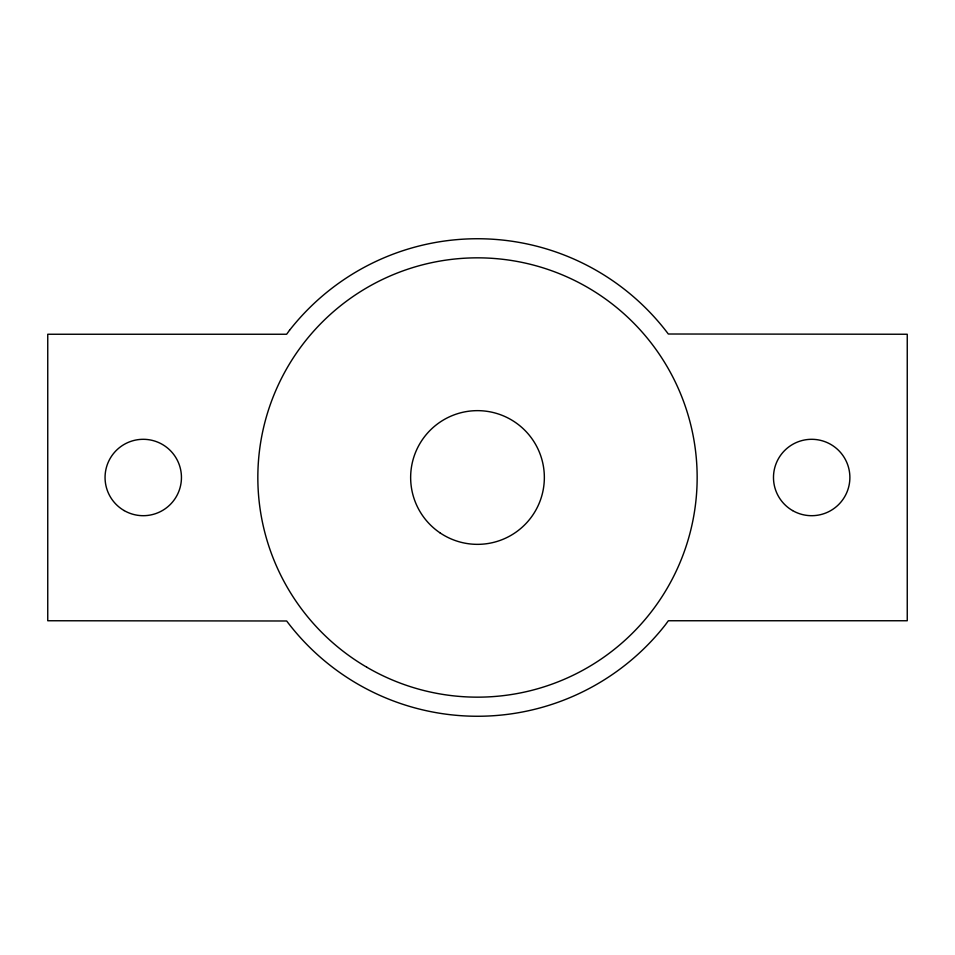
<?xml version="1.0" encoding="UTF-8"?>
<svg xmlns="http://www.w3.org/2000/svg" width="955" height="955" viewBox="0 0 955 955"><rect width="100%" height="100%" fill="white"/><g stroke="black" fill="none" stroke-linecap="round" stroke-linejoin="round"><path stroke-width="1.43" d="M289.508 330.311L286.631 334.25L47.75 334.25L47.75 620.75L286.667 620.989A238.75 238.75 0 0 0 665.48 624.689L668.357 620.75L907.25 620.75L907.25 334.25L668.321 334.011A238.75 238.75 0 0 0 289.508 330.311M440.052 532.878A66.85 66.85 0 0 0 544.183 482.227A66.85 66.85 0 0 0 448.253 417.383A66.85 66.85 0 0 0 440.052 532.878M366.72 667.175A219.65 219.65 0 0 0 697.15 478.598A219.65 219.65 0 0 0 368.618 286.727A219.65 219.65 0 0 0 366.72 667.175M124.15 510.579A38.2 38.2 0 0 0 181.45 477.5A38.2 38.2 0 0 0 124.15 444.421A38.2 38.2 0 0 0 124.15 510.579M792.578 510.579A38.2 38.2 0 0 0 849.878 477.5A38.2 38.2 0 0 0 792.578 444.421A38.2 38.2 0 0 0 792.578 510.579"/></g></svg>
